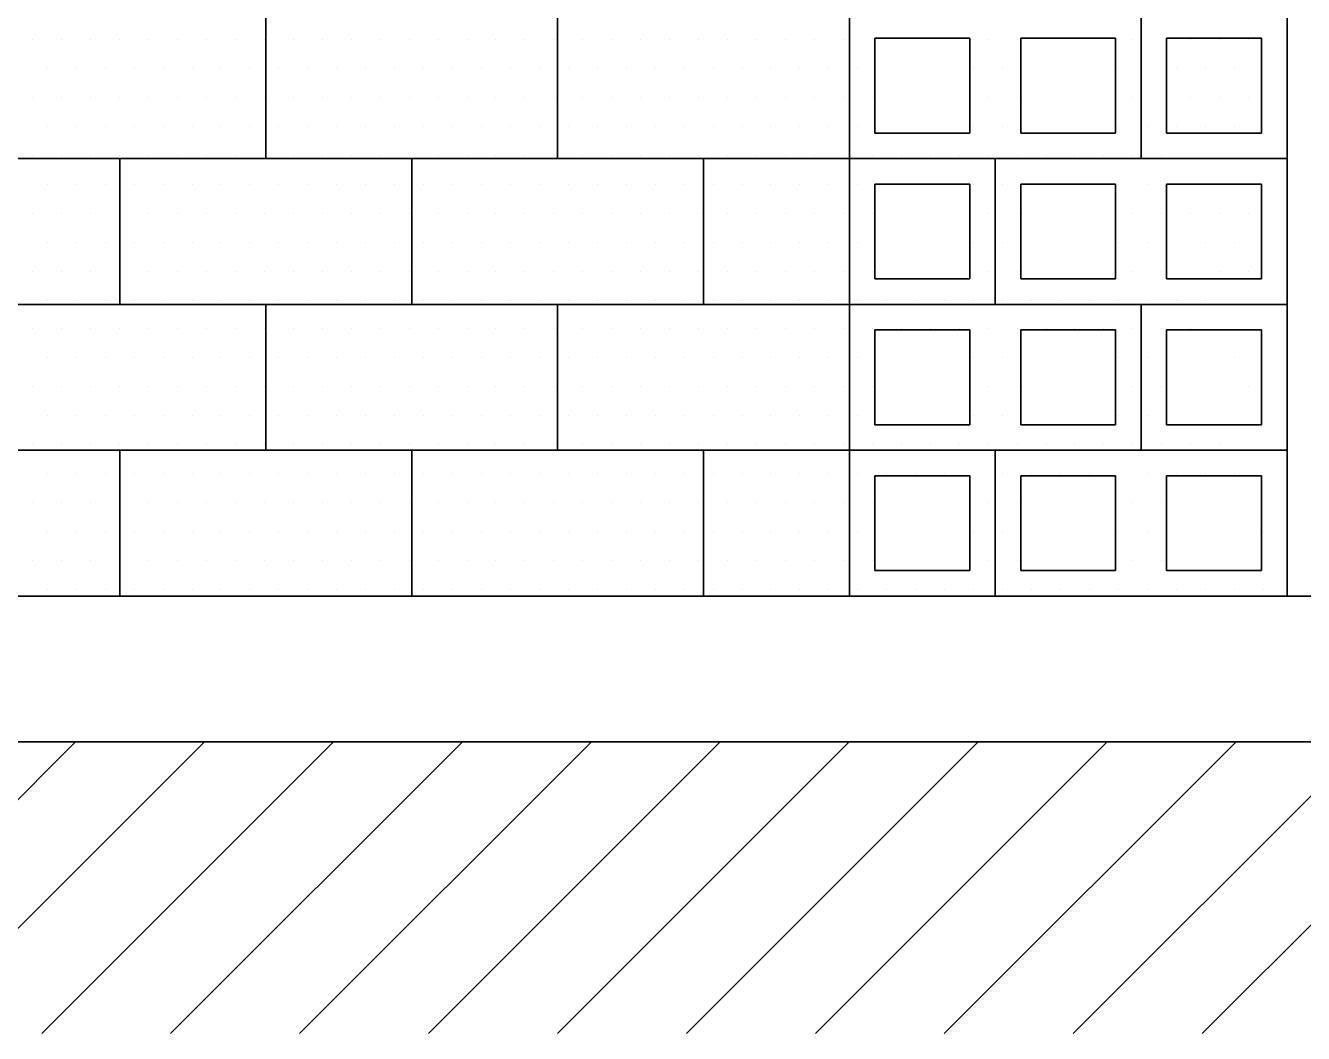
# Model space of a CAD drawing. Header units: metres. Extents: x 60.2 to 105.7, y 8.7 to 63.7.
# Drawn here: x 76.752 to 78.504, y 59.307 to 60.689 of the extents above; entities that cross this region are included whole.
import ezdxf

# ---------------------------------------------------------------- set-up
doc = ezdxf.new("R2010")
doc.units = ezdxf.units.M
doc.header["$LTSCALE"] = 5
doc.header["$MEASUREMENT"] = 0
doc.layers.add('A-ANNO-SCRN', color=30, linetype='Continuous')
for name, color, linetype, lineweight in [('A-ELEV-MBE1', 7, 'Continuous', 35), ('A-ELEV-PATT', 8, 'Continuous', 18), ('A-WALL-FULL-EXTR', 7, 'Continuous', 35)]:
    doc.layers.add(name, color=color, linetype=linetype, lineweight=lineweight)

msp = doc.modelspace()

# ---------------------------------------------------------------- hatches: boundary and pattern name
at = {"layer": 'A-ANNO-SCRN'}
h = msp.add_hatch(dxfattribs=at)
h.set_pattern_fill('ANSI31', color=0)
h.set_pattern_definition([(45, (-23.21072, 10.23377), (-0.08838835, 0.08838835), [])])
h.paths.add_polyline_path([(70.9311, 59.3066), (70.9311, 59.7066), (84.6811, 59.7066), (84.6811, 59.3066)])

# ---------------------------------------------------------------- linework, layer by layer
at = {"layer": 'A-ELEV-MBE1'}
for p, q in [((77.8811, 62.1066), (77.8811, 59.9066)), ((78.4811, 62.1066), (78.4811, 59.9066)), ((77.0811, 60.7066), (77.0811, 60.5066)), ((77.4811, 60.7066), (77.4811, 60.5066)), ((78.2811, 60.7066), (78.2811, 60.5066)), ((77.9161, 60.5416), (77.9161, 60.6716)), ((77.9161, 60.6716), (78.0461, 60.6716)), ((78.0461, 60.6716), (78.0461, 60.5416)), ((78.1161, 60.5416), (78.1161, 60.6716)), ((78.1161, 60.6716), (78.2461, 60.6716)), ((78.2461, 60.6716), (78.2461, 60.5416)), ((78.3161, 60.5416), (78.3161, 60.6716)), ((78.3161, 60.6716), (78.4461, 60.6716)), ((78.4461, 60.6716), (78.4461, 60.5416)), ((78.0461, 60.5416), (77.9161, 60.5416)), ((78.2461, 60.5416), (78.1161, 60.5416)), ((78.4461, 60.5416), (78.3161, 60.5416)), ((77.8811, 60.5066), (75.0141, 60.5066)), ((76.8811, 60.5066), (76.8811, 60.3066)), ((77.2811, 60.5066), (77.2811, 60.3066)), ((77.6811, 60.5066), (77.6811, 60.3066)), ((77.8811, 60.5066), (78.4811, 60.5066)), ((78.0811, 60.5066), (78.0811, 60.3066)), ((77.9161, 60.3416), (77.9161, 60.4716)), ((77.9161, 60.4716), (78.0461, 60.4716)), ((78.0461, 60.4716), (78.0461, 60.3416)), ((78.1161, 60.3416), (78.1161, 60.4716)), ((78.1161, 60.4716), (78.2461, 60.4716)), ((78.2461, 60.4716), (78.2461, 60.3416)), ((78.3161, 60.3416), (78.3161, 60.4716)), ((78.3161, 60.4716), (78.4461, 60.4716)), ((78.4461, 60.4716), (78.4461, 60.3416)), ((78.0461, 60.3416), (77.9161, 60.3416)), ((78.2461, 60.3416), (78.1161, 60.3416)), ((78.4461, 60.3416), (78.3161, 60.3416)), ((77.8811, 60.3066), (75.0141, 60.3066)), ((77.0811, 60.3066), (77.0811, 60.1066)), ((77.4811, 60.3066), (77.4811, 60.1066)), ((77.8811, 60.3066), (78.4811, 60.3066)), ((78.2811, 60.3066), (78.2811, 60.1066)), ((77.9161, 60.1416), (77.9161, 60.2716)), ((77.9161, 60.2716), (78.0461, 60.2716)), ((78.0461, 60.2716), (78.0461, 60.1416)), ((78.1161, 60.1416), (78.1161, 60.2716)), ((78.1161, 60.2716), (78.2461, 60.2716)), ((78.2461, 60.2716), (78.2461, 60.1416)), ((78.3161, 60.1416), (78.3161, 60.2716)), ((78.3161, 60.2716), (78.4461, 60.2716)), ((78.4461, 60.2716), (78.4461, 60.1416)), ((78.0461, 60.1416), (77.9161, 60.1416)), ((78.2461, 60.1416), (78.1161, 60.1416)), ((78.4461, 60.1416), (78.3161, 60.1416)), ((76.8811, 60.1066), (76.8811, 59.9066)), ((77.2811, 60.1066), (77.2811, 59.9066)), ((77.6811, 60.1066), (77.6811, 59.9066)), ((77.8811, 60.1066), (78.4811, 60.1066)), ((78.0811, 60.1066), (78.0811, 59.9066)), ((77.9161, 59.9416), (77.9161, 60.0716)), ((77.9161, 60.0716), (78.0461, 60.0716)), ((78.0461, 60.0716), (78.0461, 59.9416)), ((78.1161, 59.9416), (78.1161, 60.0716)), ((78.1161, 60.0716), (78.2461, 60.0716)), ((78.2461, 60.0716), (78.2461, 59.9416)), ((78.3161, 59.9416), (78.3161, 60.0716)), ((78.3161, 60.0716), (78.4461, 60.0716)), ((78.4461, 60.0716), (78.4461, 59.9416)), ((78.0461, 59.9416), (77.9161, 59.9416)), ((78.2461, 59.9416), (78.1161, 59.9416)), ((78.4461, 59.9416), (78.3161, 59.9416)), ((82.6811, 59.9066), (76.2811, 59.9066)), ((70.9311, 59.7066), (84.6811, 59.7066))]:
    msp.add_line(p, q, dxfattribs=at)
at = {"layer": 'A-ELEV-PATT', "linetype": 'Continuous'}
for p, q in [((76.7616, 60.6697), (76.7616, 60.6697)), ((76.8013, 60.6697), (76.8013, 60.6697)), ((76.841, 60.6697), (76.841, 60.6697)), ((76.8807, 60.6697), (76.8807, 60.6697)), ((76.9203, 60.6697), (76.9203, 60.6697)), ((76.96, 60.6697), (76.96, 60.6697)), ((76.9997, 60.6697), (76.9997, 60.6697)), ((77.0394, 60.6697), (77.0394, 60.6697)), ((77.0791, 60.6697), (77.0791, 60.6697)), ((77.1188, 60.6697), (77.1188, 60.6697)), ((77.1585, 60.6697), (77.1585, 60.6697)), ((77.1982, 60.6697), (77.1982, 60.6697)), ((77.2378, 60.6697), (77.2378, 60.6697)), ((77.2775, 60.6697), (77.2775, 60.6697)), ((77.3172, 60.6697), (77.3172, 60.6697)), ((77.3569, 60.6697), (77.3569, 60.6697)), ((77.3966, 60.6697), (77.3966, 60.6697)), ((77.4363, 60.6697), (77.4363, 60.6697)), ((77.476, 60.6697), (77.476, 60.6697)), ((77.5157, 60.6697), (77.5157, 60.6697)), ((77.5553, 60.6697), (77.5553, 60.6697)), ((77.595, 60.6697), (77.595, 60.6697)), ((77.6347, 60.6697), (77.6347, 60.6697)), ((77.6744, 60.6697), (77.6744, 60.6697)), ((77.7141, 60.6697), (77.7141, 60.6697)), ((77.7538, 60.6697), (77.7538, 60.6697)), ((77.7935, 60.6697), (77.7935, 60.6697)), ((77.8332, 60.6697), (77.8332, 60.6697)), ((77.8728, 60.6697), (77.8728, 60.6697)), ((77.9125, 60.6697), (77.9125, 60.6697)), ((78.0713, 60.6697), (78.0713, 60.6697)), ((78.111, 60.6697), (78.111, 60.6697)), ((78.2697, 60.6697), (78.2697, 60.6697)), ((78.3491, 60.6697), (78.3491, 60.6697)), ((78.3888, 60.6697), (78.3888, 60.6697)), ((78.4285, 60.6697), (78.4285, 60.6697)), ((76.7814, 60.63), (76.7814, 60.63)), ((76.8211, 60.63), (76.8211, 60.63)), ((76.8608, 60.63), (76.8608, 60.63)), ((76.9005, 60.63), (76.9005, 60.63)), ((76.9402, 60.63), (76.9402, 60.63)), ((76.9799, 60.63), (76.9799, 60.63)), ((77.0196, 60.63), (77.0196, 60.63)), ((77.0593, 60.63), (77.0593, 60.63)), ((77.0989, 60.63), (77.0989, 60.63)), ((77.1386, 60.63), (77.1386, 60.63)), ((77.1783, 60.63), (77.1783, 60.63)), ((77.218, 60.63), (77.218, 60.63)), ((77.2577, 60.63), (77.2577, 60.63)), ((77.2974, 60.63), (77.2974, 60.63)), ((77.3371, 60.63), (77.3371, 60.63)), ((77.3768, 60.63), (77.3768, 60.63)), ((77.4164, 60.63), (77.4164, 60.63)), ((77.4561, 60.63), (77.4561, 60.63)), ((77.4958, 60.63), (77.4958, 60.63)), ((77.5355, 60.63), (77.5355, 60.63)), ((77.5752, 60.63), (77.5752, 60.63)), ((77.6149, 60.63), (77.6149, 60.63)), ((77.6546, 60.63), (77.6546, 60.63)), ((77.6943, 60.63), (77.6943, 60.63)), ((77.7339, 60.63), (77.7339, 60.63)), ((77.7736, 60.63), (77.7736, 60.63)), ((77.8133, 60.63), (77.8133, 60.63)), ((77.853, 60.63), (77.853, 60.63)), ((77.8927, 60.63), (77.8927, 60.63)), ((78.0514, 60.63), (78.0514, 60.63)), ((78.0911, 60.63), (78.0911, 60.63)), ((78.2499, 60.63), (78.2499, 60.63)), ((78.3293, 60.63), (78.3293, 60.63)), ((78.3689, 60.63), (78.3689, 60.63)), ((78.4086, 60.63), (78.4086, 60.63)), ((76.7616, 60.5904), (76.7616, 60.5904)), ((76.8013, 60.5904), (76.8013, 60.5904)), ((76.841, 60.5904), (76.841, 60.5904)), ((76.8807, 60.5904), (76.8807, 60.5904)), ((76.9203, 60.5904), (76.9203, 60.5904)), ((76.96, 60.5904), (76.96, 60.5904)), ((76.9997, 60.5904), (76.9997, 60.5904)), ((77.0394, 60.5904), (77.0394, 60.5904)), ((77.0791, 60.5904), (77.0791, 60.5904)), ((77.1188, 60.5904), (77.1188, 60.5904)), ((77.1585, 60.5904), (77.1585, 60.5904)), ((77.1982, 60.5904), (77.1982, 60.5904)), ((77.2378, 60.5904), (77.2378, 60.5904)), ((77.2775, 60.5904), (77.2775, 60.5904)), ((77.3172, 60.5904), (77.3172, 60.5904)), ((77.3569, 60.5904), (77.3569, 60.5904)), ((77.3966, 60.5904), (77.3966, 60.5904)), ((77.4363, 60.5904), (77.4363, 60.5904)), ((77.476, 60.5904), (77.476, 60.5904)), ((77.5157, 60.5904), (77.5157, 60.5904)), ((77.5553, 60.5904), (77.5553, 60.5904)), ((77.595, 60.5904), (77.595, 60.5904)), ((77.6347, 60.5904), (77.6347, 60.5904)), ((77.6744, 60.5904), (77.6744, 60.5904)), ((77.7141, 60.5904), (77.7141, 60.5904)), ((77.7538, 60.5904), (77.7538, 60.5904)), ((77.7935, 60.5904), (77.7935, 60.5904)), ((77.8332, 60.5904), (77.8332, 60.5904)), ((77.8728, 60.5904), (77.8728, 60.5904)), ((77.9125, 60.5904), (77.9125, 60.5904)), ((78.0713, 60.5904), (78.0713, 60.5904)), ((78.111, 60.5904), (78.111, 60.5904)), ((78.2697, 60.5904), (78.2697, 60.5904)), ((78.3491, 60.5904), (78.3491, 60.5904)), ((78.3888, 60.5904), (78.3888, 60.5904)), ((78.4285, 60.5904), (78.4285, 60.5904)), ((76.7814, 60.5507), (76.7814, 60.5507)), ((76.8211, 60.5507), (76.8211, 60.5507)), ((76.8608, 60.5507), (76.8608, 60.5507)), ((76.9005, 60.5507), (76.9005, 60.5507)), ((76.9402, 60.5507), (76.9402, 60.5507)), ((76.9799, 60.5507), (76.9799, 60.5507)), ((77.0196, 60.5507), (77.0196, 60.5507)), ((77.0593, 60.5507), (77.0593, 60.5507)), ((77.0989, 60.5507), (77.0989, 60.5507)), ((77.1386, 60.5507), (77.1386, 60.5507)), ((77.1783, 60.5507), (77.1783, 60.5507)), ((77.218, 60.5507), (77.218, 60.5507)), ((77.2577, 60.5507), (77.2577, 60.5507)), ((77.2974, 60.5507), (77.2974, 60.5507)), ((77.3371, 60.5507), (77.3371, 60.5507)), ((77.3768, 60.5507), (77.3768, 60.5507)), ((77.4164, 60.5507), (77.4164, 60.5507)), ((77.4561, 60.5507), (77.4561, 60.5507)), ((77.4958, 60.5507), (77.4958, 60.5507)), ((77.5355, 60.5507), (77.5355, 60.5507)), ((77.5752, 60.5507), (77.5752, 60.5507)), ((77.6149, 60.5507), (77.6149, 60.5507)), ((77.6546, 60.5507), (77.6546, 60.5507)), ((77.6943, 60.5507), (77.6943, 60.5507)), ((77.7339, 60.5507), (77.7339, 60.5507)), ((77.7736, 60.5507), (77.7736, 60.5507)), ((77.8133, 60.5507), (77.8133, 60.5507)), ((77.853, 60.5507), (77.853, 60.5507)), ((77.8927, 60.5507), (77.8927, 60.5507)), ((78.0514, 60.5507), (78.0514, 60.5507)), ((78.0911, 60.5507), (78.0911, 60.5507)), ((78.2499, 60.5507), (78.2499, 60.5507)), ((78.2896, 60.5507), (78.2896, 60.5507)), ((78.3293, 60.5507), (78.3293, 60.5507)), ((78.3689, 60.5507), (78.3689, 60.5507)), ((78.4086, 60.5507), (78.4086, 60.5507)), ((76.7616, 60.511), (76.7616, 60.511)), ((76.8013, 60.511), (76.8013, 60.511)), ((76.841, 60.511), (76.841, 60.511)), ((76.8807, 60.511), (76.8807, 60.511)), ((76.9203, 60.511), (76.9203, 60.511)), ((76.96, 60.511), (76.96, 60.511)), ((76.9997, 60.511), (76.9997, 60.511)), ((77.0394, 60.511), (77.0394, 60.511)), ((77.0791, 60.511), (77.0791, 60.511)), ((77.1188, 60.511), (77.1188, 60.511)), ((77.1585, 60.511), (77.1585, 60.511)), ((77.1982, 60.511), (77.1982, 60.511)), ((77.2378, 60.511), (77.2378, 60.511)), ((77.2775, 60.511), (77.2775, 60.511)), ((77.3172, 60.511), (77.3172, 60.511)), ((77.3569, 60.511), (77.3569, 60.511)), ((77.3966, 60.511), (77.3966, 60.511)), ((77.4363, 60.511), (77.4363, 60.511)), ((77.476, 60.511), (77.476, 60.511)), ((77.5157, 60.511), (77.5157, 60.511)), ((77.5553, 60.511), (77.5553, 60.511)), ((77.595, 60.511), (77.595, 60.511)), ((77.6347, 60.511), (77.6347, 60.511)), ((77.6744, 60.511), (77.6744, 60.511)), ((77.7141, 60.511), (77.7141, 60.511)), ((77.7538, 60.511), (77.7538, 60.511)), ((77.7935, 60.511), (77.7935, 60.511)), ((77.8332, 60.511), (77.8332, 60.511)), ((77.8728, 60.511), (77.8728, 60.511)), ((77.9125, 60.511), (77.9125, 60.511)), ((77.9522, 60.511), (77.9522, 60.511)), ((77.9919, 60.511), (77.9919, 60.511)), ((78.0316, 60.511), (78.0316, 60.511)), ((78.0713, 60.511), (78.0713, 60.511)), ((78.111, 60.511), (78.111, 60.511)), ((78.1507, 60.511), (78.1507, 60.511)), ((78.1903, 60.511), (78.1903, 60.511)), ((78.23, 60.511), (78.23, 60.511)), ((78.2697, 60.511), (78.2697, 60.511)), ((78.3094, 60.511), (78.3094, 60.511)), ((76.7814, 60.4713), (76.7814, 60.4713)), ((76.8211, 60.4713), (76.8211, 60.4713)), ((76.8608, 60.4713), (76.8608, 60.4713)), ((76.9005, 60.4713), (76.9005, 60.4713)), ((76.9402, 60.4713), (76.9402, 60.4713)), ((76.9799, 60.4713), (76.9799, 60.4713)), ((77.0196, 60.4713), (77.0196, 60.4713)), ((77.0593, 60.4713), (77.0593, 60.4713)), ((77.0989, 60.4713), (77.0989, 60.4713)), ((77.1386, 60.4713), (77.1386, 60.4713)), ((77.1783, 60.4713), (77.1783, 60.4713)), ((77.218, 60.4713), (77.218, 60.4713)), ((77.2577, 60.4713), (77.2577, 60.4713)), ((77.2974, 60.4713), (77.2974, 60.4713)), ((77.3371, 60.4713), (77.3371, 60.4713)), ((77.3768, 60.4713), (77.3768, 60.4713)), ((77.4164, 60.4713), (77.4164, 60.4713)), ((77.4561, 60.4713), (77.4561, 60.4713)), ((77.4958, 60.4713), (77.4958, 60.4713)), ((77.5355, 60.4713), (77.5355, 60.4713)), ((77.5752, 60.4713), (77.5752, 60.4713)), ((77.6149, 60.4713), (77.6149, 60.4713)), ((77.6546, 60.4713), (77.6546, 60.4713)), ((77.6943, 60.4713), (77.6943, 60.4713)), ((77.7339, 60.4713), (77.7339, 60.4713)), ((77.7736, 60.4713), (77.7736, 60.4713)), ((77.8133, 60.4713), (77.8133, 60.4713)), ((77.853, 60.4713), (77.853, 60.4713)), ((77.8927, 60.4713), (77.8927, 60.4713)), ((78.0514, 60.4713), (78.0514, 60.4713)), ((78.0911, 60.4713), (78.0911, 60.4713)), ((78.2499, 60.4713), (78.2499, 60.4713)), ((78.2896, 60.4713), (78.2896, 60.4713)), ((78.3293, 60.4713), (78.3293, 60.4713)), ((78.3689, 60.4713), (78.3689, 60.4713)), ((78.4086, 60.4713), (78.4086, 60.4713)), ((76.7616, 60.4316), (76.7616, 60.4316)), ((76.8013, 60.4316), (76.8013, 60.4316)), ((76.841, 60.4316), (76.841, 60.4316)), ((76.8807, 60.4316), (76.8807, 60.4316)), ((76.9203, 60.4316), (76.9203, 60.4316)), ((76.96, 60.4316), (76.96, 60.4316)), ((76.9997, 60.4316), (76.9997, 60.4316)), ((77.0394, 60.4316), (77.0394, 60.4316)), ((77.0791, 60.4316), (77.0791, 60.4316)), ((77.1188, 60.4316), (77.1188, 60.4316)), ((77.1585, 60.4316), (77.1585, 60.4316)), ((77.1982, 60.4316), (77.1982, 60.4316)), ((77.2378, 60.4316), (77.2378, 60.4316)), ((77.2775, 60.4316), (77.2775, 60.4316)), ((77.3172, 60.4316), (77.3172, 60.4316)), ((77.3569, 60.4316), (77.3569, 60.4316)), ((77.3966, 60.4316), (77.3966, 60.4316)), ((77.4363, 60.4316), (77.4363, 60.4316)), ((77.476, 60.4316), (77.476, 60.4316)), ((77.5157, 60.4316), (77.5157, 60.4316)), ((77.5553, 60.4316), (77.5553, 60.4316)), ((77.595, 60.4316), (77.595, 60.4316)), ((77.6347, 60.4316), (77.6347, 60.4316)), ((77.6744, 60.4316), (77.6744, 60.4316)), ((77.7141, 60.4316), (77.7141, 60.4316)), ((77.7538, 60.4316), (77.7538, 60.4316)), ((77.7935, 60.4316), (77.7935, 60.4316)), ((77.8332, 60.4316), (77.8332, 60.4316)), ((77.8728, 60.4316), (77.8728, 60.4316)), ((77.9125, 60.4316), (77.9125, 60.4316)), ((78.0713, 60.4316), (78.0713, 60.4316)), ((78.111, 60.4316), (78.111, 60.4316)), ((78.2697, 60.4316), (78.2697, 60.4316)), ((78.3094, 60.4316), (78.3094, 60.4316)), ((78.3491, 60.4316), (78.3491, 60.4316)), ((78.3888, 60.4316), (78.3888, 60.4316)), ((78.4285, 60.4316), (78.4285, 60.4316)), ((76.7814, 60.3919), (76.7814, 60.3919)), ((76.8211, 60.3919), (76.8211, 60.3919)), ((76.8608, 60.3919), (76.8608, 60.3919)), ((76.9005, 60.3919), (76.9005, 60.3919)), ((76.9402, 60.3919), (76.9402, 60.3919)), ((76.9799, 60.3919), (76.9799, 60.3919)), ((77.0196, 60.3919), (77.0196, 60.3919)), ((77.0593, 60.3919), (77.0593, 60.3919)), ((77.0989, 60.3919), (77.0989, 60.3919)), ((77.1386, 60.3919), (77.1386, 60.3919)), ((77.1783, 60.3919), (77.1783, 60.3919)), ((77.218, 60.3919), (77.218, 60.3919)), ((77.2577, 60.3919), (77.2577, 60.3919)), ((77.2974, 60.3919), (77.2974, 60.3919)), ((77.3371, 60.3919), (77.3371, 60.3919)), ((77.3768, 60.3919), (77.3768, 60.3919)), ((77.4164, 60.3919), (77.4164, 60.3919)), ((77.4561, 60.3919), (77.4561, 60.3919)), ((77.4958, 60.3919), (77.4958, 60.3919)), ((77.5355, 60.3919), (77.5355, 60.3919)), ((77.5752, 60.3919), (77.5752, 60.3919)), ((77.6149, 60.3919), (77.6149, 60.3919)), ((77.6546, 60.3919), (77.6546, 60.3919)), ((77.6943, 60.3919), (77.6943, 60.3919)), ((77.7339, 60.3919), (77.7339, 60.3919)), ((77.7736, 60.3919), (77.7736, 60.3919)), ((77.8133, 60.3919), (77.8133, 60.3919)), ((77.853, 60.3919), (77.853, 60.3919)), ((77.8927, 60.3919), (77.8927, 60.3919)), ((78.0514, 60.3919), (78.0514, 60.3919)), ((78.0911, 60.3919), (78.0911, 60.3919)), ((78.2499, 60.3919), (78.2499, 60.3919)), ((78.2896, 60.3919), (78.2896, 60.3919)), ((78.3689, 60.3919), (78.3689, 60.3919)), ((78.4086, 60.3919), (78.4086, 60.3919)), ((76.7616, 60.3522), (76.7616, 60.3522)), ((76.8013, 60.3522), (76.8013, 60.3522)), ((76.841, 60.3522), (76.841, 60.3522)), ((76.8807, 60.3522), (76.8807, 60.3522)), ((76.9203, 60.3522), (76.9203, 60.3522)), ((76.96, 60.3522), (76.96, 60.3522)), ((76.9997, 60.3522), (76.9997, 60.3522)), ((77.0394, 60.3522), (77.0394, 60.3522)), ((77.0791, 60.3522), (77.0791, 60.3522)), ((77.1188, 60.3522), (77.1188, 60.3522)), ((77.1585, 60.3522), (77.1585, 60.3522)), ((77.1982, 60.3522), (77.1982, 60.3522)), ((77.2378, 60.3522), (77.2378, 60.3522)), ((77.2775, 60.3522), (77.2775, 60.3522)), ((77.3172, 60.3522), (77.3172, 60.3522)), ((77.3569, 60.3522), (77.3569, 60.3522)), ((77.3966, 60.3522), (77.3966, 60.3522)), ((77.4363, 60.3522), (77.4363, 60.3522)), ((77.476, 60.3522), (77.476, 60.3522)), ((77.5157, 60.3522), (77.5157, 60.3522)), ((77.5553, 60.3522), (77.5553, 60.3522)), ((77.595, 60.3522), (77.595, 60.3522)), ((77.6347, 60.3522), (77.6347, 60.3522)), ((77.6744, 60.3522), (77.6744, 60.3522)), ((77.7141, 60.3522), (77.7141, 60.3522)), ((77.7538, 60.3522), (77.7538, 60.3522)), ((77.7935, 60.3522), (77.7935, 60.3522)), ((77.8332, 60.3522), (77.8332, 60.3522)), ((77.8728, 60.3522), (77.8728, 60.3522)), ((77.9125, 60.3522), (77.9125, 60.3522)), ((78.0713, 60.3522), (78.0713, 60.3522)), ((78.111, 60.3522), (78.111, 60.3522)), ((78.2697, 60.3522), (78.2697, 60.3522)), ((78.3094, 60.3522), (78.3094, 60.3522)), ((78.3888, 60.3522), (78.3888, 60.3522)), ((78.4285, 60.3522), (78.4285, 60.3522)), ((76.7814, 60.3125), (76.7814, 60.3125)), ((76.8211, 60.3125), (76.8211, 60.3125)), ((76.8608, 60.3125), (76.8608, 60.3125)), ((76.9005, 60.3125), (76.9005, 60.3125)), ((76.9402, 60.3125), (76.9402, 60.3125)), ((76.9799, 60.3125), (76.9799, 60.3125)), ((77.0196, 60.3125), (77.0196, 60.3125)), ((77.0593, 60.3125), (77.0593, 60.3125)), ((77.0989, 60.3125), (77.0989, 60.3125)), ((77.1386, 60.3125), (77.1386, 60.3125)), ((77.1783, 60.3125), (77.1783, 60.3125)), ((77.218, 60.3125), (77.218, 60.3125)), ((77.2577, 60.3125), (77.2577, 60.3125)), ((77.2974, 60.3125), (77.2974, 60.3125)), ((77.3371, 60.3125), (77.3371, 60.3125)), ((77.3768, 60.3125), (77.3768, 60.3125)), ((77.4164, 60.3125), (77.4164, 60.3125)), ((77.4561, 60.3125), (77.4561, 60.3125)), ((77.4958, 60.3125), (77.4958, 60.3125)), ((77.5355, 60.3125), (77.5355, 60.3125)), ((77.5752, 60.3125), (77.5752, 60.3125)), ((77.6149, 60.3125), (77.6149, 60.3125)), ((77.6546, 60.3125), (77.6546, 60.3125)), ((77.6943, 60.3125), (77.6943, 60.3125)), ((77.7339, 60.3125), (77.7339, 60.3125)), ((77.7736, 60.3125), (77.7736, 60.3125)), ((77.8133, 60.3125), (77.8133, 60.3125)), ((77.853, 60.3125), (77.853, 60.3125)), ((77.8927, 60.3125), (77.8927, 60.3125)), ((77.9324, 60.3125), (77.9324, 60.3125)), ((77.9721, 60.3125), (77.9721, 60.3125)), ((78.0118, 60.3125), (78.0118, 60.3125)), ((78.0514, 60.3125), (78.0514, 60.3125)), ((78.0911, 60.3125), (78.0911, 60.3125)), ((78.1308, 60.3125), (78.1308, 60.3125)), ((78.1705, 60.3125), (78.1705, 60.3125)), ((78.2102, 60.3125), (78.2102, 60.3125)), ((78.2499, 60.3125), (78.2499, 60.3125)), ((78.2896, 60.3125), (78.2896, 60.3125)), ((78.3293, 60.3125), (78.3293, 60.3125)), ((78.3689, 60.3125), (78.3689, 60.3125)), ((76.7616, 60.2729), (76.7616, 60.2729)), ((76.8013, 60.2729), (76.8013, 60.2729)), ((76.841, 60.2729), (76.841, 60.2729)), ((76.8807, 60.2729), (76.8807, 60.2729)), ((76.9203, 60.2729), (76.9203, 60.2729)), ((76.96, 60.2729), (76.96, 60.2729)), ((76.9997, 60.2729), (76.9997, 60.2729)), ((77.0394, 60.2729), (77.0394, 60.2729)), ((77.0791, 60.2729), (77.0791, 60.2729)), ((77.1188, 60.2729), (77.1188, 60.2729)), ((77.1585, 60.2729), (77.1585, 60.2729)), ((77.1982, 60.2729), (77.1982, 60.2729)), ((77.2378, 60.2729), (77.2378, 60.2729)), ((77.2775, 60.2729), (77.2775, 60.2729)), ((77.3172, 60.2729), (77.3172, 60.2729)), ((77.3569, 60.2729), (77.3569, 60.2729)), ((77.3966, 60.2729), (77.3966, 60.2729)), ((77.4363, 60.2729), (77.4363, 60.2729)), ((77.476, 60.2729), (77.476, 60.2729)), ((77.5157, 60.2729), (77.5157, 60.2729)), ((77.5553, 60.2729), (77.5553, 60.2729)), ((77.595, 60.2729), (77.595, 60.2729)), ((77.6347, 60.2729), (77.6347, 60.2729)), ((77.6744, 60.2729), (77.6744, 60.2729)), ((77.7141, 60.2729), (77.7141, 60.2729)), ((77.7538, 60.2729), (77.7538, 60.2729)), ((77.7935, 60.2729), (77.7935, 60.2729)), ((77.8332, 60.2729), (77.8332, 60.2729)), ((77.8728, 60.2729), (77.8728, 60.2729)), ((77.9125, 60.2729), (77.9125, 60.2729)), ((77.9522, 60.2729), (77.9522, 60.2729)), ((77.9919, 60.2729), (77.9919, 60.2729)), ((78.0316, 60.2729), (78.0316, 60.2729)), ((78.0713, 60.2729), (78.0713, 60.2729)), ((78.111, 60.2729), (78.111, 60.2729)), ((78.1507, 60.2729), (78.1507, 60.2729)), ((78.1903, 60.2729), (78.1903, 60.2729)), ((78.23, 60.2729), (78.23, 60.2729)), ((78.2697, 60.2729), (78.2697, 60.2729)), ((78.3094, 60.2729), (78.3094, 60.2729)), ((78.3491, 60.2729), (78.3491, 60.2729)), ((76.7814, 60.2332), (76.7814, 60.2332)), ((76.8211, 60.2332), (76.8211, 60.2332)), ((76.8608, 60.2332), (76.8608, 60.2332)), ((76.9005, 60.2332), (76.9005, 60.2332)), ((76.9402, 60.2332), (76.9402, 60.2332)), ((76.9799, 60.2332), (76.9799, 60.2332)), ((77.0196, 60.2332), (77.0196, 60.2332)), ((77.0593, 60.2332), (77.0593, 60.2332)), ((77.0989, 60.2332), (77.0989, 60.2332)), ((77.1386, 60.2332), (77.1386, 60.2332)), ((77.1783, 60.2332), (77.1783, 60.2332)), ((77.218, 60.2332), (77.218, 60.2332)), ((77.2577, 60.2332), (77.2577, 60.2332)), ((77.2974, 60.2332), (77.2974, 60.2332)), ((77.3371, 60.2332), (77.3371, 60.2332)), ((77.3768, 60.2332), (77.3768, 60.2332)), ((77.4164, 60.2332), (77.4164, 60.2332)), ((77.4561, 60.2332), (77.4561, 60.2332)), ((77.4958, 60.2332), (77.4958, 60.2332)), ((77.5355, 60.2332), (77.5355, 60.2332)), ((77.5752, 60.2332), (77.5752, 60.2332)), ((77.6149, 60.2332), (77.6149, 60.2332)), ((77.6546, 60.2332), (77.6546, 60.2332)), ((77.6943, 60.2332), (77.6943, 60.2332)), ((77.7339, 60.2332), (77.7339, 60.2332)), ((77.7736, 60.2332), (77.7736, 60.2332)), ((77.8133, 60.2332), (77.8133, 60.2332)), ((77.853, 60.2332), (77.853, 60.2332)), ((77.8927, 60.2332), (77.8927, 60.2332)), ((78.0514, 60.2332), (78.0514, 60.2332)), ((78.0911, 60.2332), (78.0911, 60.2332)), ((78.2499, 60.2332), (78.2499, 60.2332)), ((78.2896, 60.2332), (78.2896, 60.2332)), ((78.4086, 60.2332), (78.4086, 60.2332)), ((76.7616, 60.1935), (76.7616, 60.1935)), ((76.8013, 60.1935), (76.8013, 60.1935)), ((76.841, 60.1935), (76.841, 60.1935)), ((76.8807, 60.1935), (76.8807, 60.1935)), ((76.9203, 60.1935), (76.9203, 60.1935)), ((76.96, 60.1935), (76.96, 60.1935)), ((76.9997, 60.1935), (76.9997, 60.1935)), ((77.0394, 60.1935), (77.0394, 60.1935)), ((77.0791, 60.1935), (77.0791, 60.1935)), ((77.1188, 60.1935), (77.1188, 60.1935)), ((77.1585, 60.1935), (77.1585, 60.1935)), ((77.1982, 60.1935), (77.1982, 60.1935)), ((77.2378, 60.1935), (77.2378, 60.1935)), ((77.2775, 60.1935), (77.2775, 60.1935)), ((77.3172, 60.1935), (77.3172, 60.1935)), ((77.3569, 60.1935), (77.3569, 60.1935)), ((77.3966, 60.1935), (77.3966, 60.1935)), ((77.4363, 60.1935), (77.4363, 60.1935)), ((77.476, 60.1935), (77.476, 60.1935)), ((77.5157, 60.1935), (77.5157, 60.1935)), ((77.5553, 60.1935), (77.5553, 60.1935)), ((77.595, 60.1935), (77.595, 60.1935)), ((77.6347, 60.1935), (77.6347, 60.1935)), ((77.6744, 60.1935), (77.6744, 60.1935)), ((77.7141, 60.1935), (77.7141, 60.1935)), ((77.7538, 60.1935), (77.7538, 60.1935)), ((77.7935, 60.1935), (77.7935, 60.1935)), ((77.8332, 60.1935), (77.8332, 60.1935)), ((77.8728, 60.1935), (77.8728, 60.1935)), ((77.9125, 60.1935), (77.9125, 60.1935)), ((78.0713, 60.1935), (78.0713, 60.1935)), ((78.111, 60.1935), (78.111, 60.1935)), ((78.2697, 60.1935), (78.2697, 60.1935)), ((78.3094, 60.1935), (78.3094, 60.1935)), ((78.4285, 60.1935), (78.4285, 60.1935)), ((76.7814, 60.1538), (76.7814, 60.1538)), ((76.8211, 60.1538), (76.8211, 60.1538)), ((76.8608, 60.1538), (76.8608, 60.1538)), ((76.9005, 60.1538), (76.9005, 60.1538)), ((76.9402, 60.1538), (76.9402, 60.1538)), ((76.9799, 60.1538), (76.9799, 60.1538)), ((77.0196, 60.1538), (77.0196, 60.1538)), ((77.0593, 60.1538), (77.0593, 60.1538)), ((77.0989, 60.1538), (77.0989, 60.1538)), ((77.1386, 60.1538), (77.1386, 60.1538)), ((77.1783, 60.1538), (77.1783, 60.1538)), ((77.218, 60.1538), (77.218, 60.1538)), ((77.2577, 60.1538), (77.2577, 60.1538)), ((77.2974, 60.1538), (77.2974, 60.1538)), ((77.3371, 60.1538), (77.3371, 60.1538)), ((77.3768, 60.1538), (77.3768, 60.1538)), ((77.4164, 60.1538), (77.4164, 60.1538)), ((77.4561, 60.1538), (77.4561, 60.1538)), ((77.4958, 60.1538), (77.4958, 60.1538)), ((77.5355, 60.1538), (77.5355, 60.1538)), ((77.5752, 60.1538), (77.5752, 60.1538)), ((77.6149, 60.1538), (77.6149, 60.1538)), ((77.6546, 60.1538), (77.6546, 60.1538)), ((77.6943, 60.1538), (77.6943, 60.1538)), ((77.7339, 60.1538), (77.7339, 60.1538)), ((77.7736, 60.1538), (77.7736, 60.1538)), ((77.8133, 60.1538), (77.8133, 60.1538)), ((77.853, 60.1538), (77.853, 60.1538)), ((77.8927, 60.1538), (77.8927, 60.1538)), ((78.0514, 60.1538), (78.0514, 60.1538)), ((78.0911, 60.1538), (78.0911, 60.1538)), ((78.2499, 60.1538), (78.2499, 60.1538)), ((78.2896, 60.1538), (78.2896, 60.1538)), ((76.7616, 60.1141), (76.7616, 60.1141)), ((76.8013, 60.1141), (76.8013, 60.1141)), ((76.841, 60.1141), (76.841, 60.1141)), ((76.8807, 60.1141), (76.8807, 60.1141)), ((76.9203, 60.1141), (76.9203, 60.1141)), ((76.96, 60.1141), (76.96, 60.1141)), ((76.9997, 60.1141), (76.9997, 60.1141)), ((77.0394, 60.1141), (77.0394, 60.1141)), ((77.0791, 60.1141), (77.0791, 60.1141)), ((77.1188, 60.1141), (77.1188, 60.1141)), ((77.1585, 60.1141), (77.1585, 60.1141)), ((77.1982, 60.1141), (77.1982, 60.1141)), ((77.2378, 60.1141), (77.2378, 60.1141)), ((77.2775, 60.1141), (77.2775, 60.1141)), ((77.3172, 60.1141), (77.3172, 60.1141)), ((77.3569, 60.1141), (77.3569, 60.1141)), ((77.3966, 60.1141), (77.3966, 60.1141)), ((77.4363, 60.1141), (77.4363, 60.1141)), ((77.476, 60.1141), (77.476, 60.1141)), ((77.5157, 60.1141), (77.5157, 60.1141)), ((77.5553, 60.1141), (77.5553, 60.1141)), ((77.595, 60.1141), (77.595, 60.1141)), ((77.6347, 60.1141), (77.6347, 60.1141)), ((77.6744, 60.1141), (77.6744, 60.1141)), ((77.7141, 60.1141), (77.7141, 60.1141)), ((77.7538, 60.1141), (77.7538, 60.1141)), ((77.7935, 60.1141), (77.7935, 60.1141)), ((77.8332, 60.1141), (77.8332, 60.1141)), ((77.8728, 60.1141), (77.8728, 60.1141)), ((77.9125, 60.1141), (77.9125, 60.1141)), ((77.9522, 60.1141), (77.9522, 60.1141)), ((77.9919, 60.1141), (77.9919, 60.1141)), ((78.0316, 60.1141), (78.0316, 60.1141)), ((78.0713, 60.1141), (78.0713, 60.1141)), ((78.111, 60.1141), (78.111, 60.1141)), ((78.1507, 60.1141), (78.1507, 60.1141)), ((78.1903, 60.1141), (78.1903, 60.1141)), ((78.23, 60.1141), (78.23, 60.1141)), ((78.2697, 60.1141), (78.2697, 60.1141)), ((78.3094, 60.1141), (78.3094, 60.1141)), ((78.3491, 60.1141), (78.3491, 60.1141)), ((78.3888, 60.1141), (78.3888, 60.1141)), ((76.7814, 60.0744), (76.7814, 60.0744)), ((76.8211, 60.0744), (76.8211, 60.0744)), ((76.8608, 60.0744), (76.8608, 60.0744)), ((76.9005, 60.0744), (76.9005, 60.0744)), ((76.9402, 60.0744), (76.9402, 60.0744)), ((76.9799, 60.0744), (76.9799, 60.0744)), ((77.0196, 60.0744), (77.0196, 60.0744)), ((77.0593, 60.0744), (77.0593, 60.0744)), ((77.0989, 60.0744), (77.0989, 60.0744)), ((77.1386, 60.0744), (77.1386, 60.0744)), ((77.1783, 60.0744), (77.1783, 60.0744)), ((77.218, 60.0744), (77.218, 60.0744)), ((77.2577, 60.0744), (77.2577, 60.0744)), ((77.2974, 60.0744), (77.2974, 60.0744)), ((77.3371, 60.0744), (77.3371, 60.0744)), ((77.3768, 60.0744), (77.3768, 60.0744)), ((77.4164, 60.0744), (77.4164, 60.0744)), ((77.4561, 60.0744), (77.4561, 60.0744)), ((77.4958, 60.0744), (77.4958, 60.0744)), ((77.5355, 60.0744), (77.5355, 60.0744)), ((77.5752, 60.0744), (77.5752, 60.0744)), ((77.6149, 60.0744), (77.6149, 60.0744)), ((77.6546, 60.0744), (77.6546, 60.0744)), ((77.6943, 60.0744), (77.6943, 60.0744)), ((77.7339, 60.0744), (77.7339, 60.0744)), ((77.7736, 60.0744), (77.7736, 60.0744)), ((77.8133, 60.0744), (77.8133, 60.0744)), ((77.853, 60.0744), (77.853, 60.0744)), ((77.8927, 60.0744), (77.8927, 60.0744)), ((77.9324, 60.0744), (77.9324, 60.0744)), ((77.9721, 60.0744), (77.9721, 60.0744)), ((78.0118, 60.0744), (78.0118, 60.0744)), ((78.0514, 60.0744), (78.0514, 60.0744)), ((78.0911, 60.0744), (78.0911, 60.0744)), ((78.1308, 60.0744), (78.1308, 60.0744)), ((78.1705, 60.0744), (78.1705, 60.0744)), ((78.2102, 60.0744), (78.2102, 60.0744)), ((78.2499, 60.0744), (78.2499, 60.0744)), ((78.2896, 60.0744), (78.2896, 60.0744)), ((78.3293, 60.0744), (78.3293, 60.0744)), ((78.3689, 60.0744), (78.3689, 60.0744)), ((78.4086, 60.0744), (78.4086, 60.0744)), ((76.7616, 60.0347), (76.7616, 60.0347)), ((76.8013, 60.0347), (76.8013, 60.0347)), ((76.841, 60.0347), (76.841, 60.0347)), ((76.8807, 60.0347), (76.8807, 60.0347)), ((76.9203, 60.0347), (76.9203, 60.0347)), ((76.96, 60.0347), (76.96, 60.0347)), ((76.9997, 60.0347), (76.9997, 60.0347)), ((77.0394, 60.0347), (77.0394, 60.0347)), ((77.0791, 60.0347), (77.0791, 60.0347)), ((77.1188, 60.0347), (77.1188, 60.0347)), ((77.1585, 60.0347), (77.1585, 60.0347)), ((77.1982, 60.0347), (77.1982, 60.0347)), ((77.2378, 60.0347), (77.2378, 60.0347)), ((77.2775, 60.0347), (77.2775, 60.0347)), ((77.3172, 60.0347), (77.3172, 60.0347)), ((77.3569, 60.0347), (77.3569, 60.0347)), ((77.3966, 60.0347), (77.3966, 60.0347)), ((77.4363, 60.0347), (77.4363, 60.0347)), ((77.476, 60.0347), (77.476, 60.0347)), ((77.5157, 60.0347), (77.5157, 60.0347)), ((77.5553, 60.0347), (77.5553, 60.0347)), ((77.595, 60.0347), (77.595, 60.0347)), ((77.6347, 60.0347), (77.6347, 60.0347)), ((77.6744, 60.0347), (77.6744, 60.0347)), ((77.7141, 60.0347), (77.7141, 60.0347)), ((77.7538, 60.0347), (77.7538, 60.0347)), ((77.7935, 60.0347), (77.7935, 60.0347)), ((77.8332, 60.0347), (77.8332, 60.0347)), ((77.8728, 60.0347), (77.8728, 60.0347)), ((77.9125, 60.0347), (77.9125, 60.0347)), ((78.0713, 60.0347), (78.0713, 60.0347)), ((78.111, 60.0347), (78.111, 60.0347)), ((78.2697, 60.0347), (78.2697, 60.0347)), ((78.3094, 60.0347), (78.3094, 60.0347)), ((76.7814, 59.995), (76.7814, 59.995)), ((76.8211, 59.995), (76.8211, 59.995)), ((76.8608, 59.995), (76.8608, 59.995)), ((76.9005, 59.995), (76.9005, 59.995)), ((76.9402, 59.995), (76.9402, 59.995)), ((76.9799, 59.995), (76.9799, 59.995)), ((77.0196, 59.995), (77.0196, 59.995)), ((77.0593, 59.995), (77.0593, 59.995)), ((77.0989, 59.995), (77.0989, 59.995)), ((77.1386, 59.995), (77.1386, 59.995)), ((77.1783, 59.995), (77.1783, 59.995)), ((77.218, 59.995), (77.218, 59.995)), ((77.2577, 59.995), (77.2577, 59.995)), ((77.2974, 59.995), (77.2974, 59.995)), ((77.3371, 59.995), (77.3371, 59.995)), ((77.3768, 59.995), (77.3768, 59.995)), ((77.4164, 59.995), (77.4164, 59.995)), ((77.4561, 59.995), (77.4561, 59.995)), ((77.4958, 59.995), (77.4958, 59.995)), ((77.5355, 59.995), (77.5355, 59.995)), ((77.5752, 59.995), (77.5752, 59.995)), ((77.6149, 59.995), (77.6149, 59.995)), ((77.6546, 59.995), (77.6546, 59.995)), ((77.6943, 59.995), (77.6943, 59.995)), ((77.7339, 59.995), (77.7339, 59.995)), ((77.7736, 59.995), (77.7736, 59.995)), ((77.8133, 59.995), (77.8133, 59.995)), ((77.853, 59.995), (77.853, 59.995)), ((77.8927, 59.995), (77.8927, 59.995)), ((78.0514, 59.995), (78.0514, 59.995)), ((78.0911, 59.995), (78.0911, 59.995)), ((78.2499, 59.995), (78.2499, 59.995)), ((78.2896, 59.995), (78.2896, 59.995)), ((78.4483, 59.995), (78.4483, 59.995)), ((76.7616, 59.9554), (76.7616, 59.9554)), ((76.8013, 59.9554), (76.8013, 59.9554)), ((76.841, 59.9554), (76.841, 59.9554)), ((76.8807, 59.9554), (76.8807, 59.9554)), ((76.9203, 59.9554), (76.9203, 59.9554)), ((76.96, 59.9554), (76.96, 59.9554)), ((76.9997, 59.9554), (76.9997, 59.9554)), ((77.0394, 59.9554), (77.0394, 59.9554)), ((77.0791, 59.9554), (77.0791, 59.9554)), ((77.1188, 59.9554), (77.1188, 59.9554)), ((77.1585, 59.9554), (77.1585, 59.9554)), ((77.1982, 59.9554), (77.1982, 59.9554)), ((77.2378, 59.9554), (77.2378, 59.9554)), ((77.2775, 59.9554), (77.2775, 59.9554)), ((77.3172, 59.9554), (77.3172, 59.9554)), ((77.3569, 59.9554), (77.3569, 59.9554)), ((77.3966, 59.9554), (77.3966, 59.9554)), ((77.4363, 59.9554), (77.4363, 59.9554)), ((77.476, 59.9554), (77.476, 59.9554)), ((77.5157, 59.9554), (77.5157, 59.9554)), ((77.5553, 59.9554), (77.5553, 59.9554)), ((77.595, 59.9554), (77.595, 59.9554)), ((77.6347, 59.9554), (77.6347, 59.9554)), ((77.6744, 59.9554), (77.6744, 59.9554)), ((77.7141, 59.9554), (77.7141, 59.9554)), ((77.7538, 59.9554), (77.7538, 59.9554)), ((77.7935, 59.9554), (77.7935, 59.9554)), ((77.8332, 59.9554), (77.8332, 59.9554)), ((77.8728, 59.9554), (77.8728, 59.9554)), ((77.9125, 59.9554), (77.9125, 59.9554)), ((78.0713, 59.9554), (78.0713, 59.9554)), ((78.111, 59.9554), (78.111, 59.9554)), ((78.2697, 59.9554), (78.2697, 59.9554)), ((78.3094, 59.9554), (78.3094, 59.9554)), ((76.7814, 59.9157), (76.7814, 59.9157)), ((76.8211, 59.9157), (76.8211, 59.9157)), ((76.8608, 59.9157), (76.8608, 59.9157)), ((76.9005, 59.9157), (76.9005, 59.9157)), ((76.9402, 59.9157), (76.9402, 59.9157)), ((76.9799, 59.9157), (76.9799, 59.9157)), ((77.0196, 59.9157), (77.0196, 59.9157)), ((77.0593, 59.9157), (77.0593, 59.9157)), ((77.0989, 59.9157), (77.0989, 59.9157)), ((77.1386, 59.9157), (77.1386, 59.9157)), ((77.1783, 59.9157), (77.1783, 59.9157)), ((77.218, 59.9157), (77.218, 59.9157)), ((77.2577, 59.9157), (77.2577, 59.9157)), ((77.2974, 59.9157), (77.2974, 59.9157)), ((77.3371, 59.9157), (77.3371, 59.9157)), ((77.3768, 59.9157), (77.3768, 59.9157)), ((77.4164, 59.9157), (77.4164, 59.9157)), ((77.4561, 59.9157), (77.4561, 59.9157)), ((77.4958, 59.9157), (77.4958, 59.9157)), ((77.5355, 59.9157), (77.5355, 59.9157)), ((77.5752, 59.9157), (77.5752, 59.9157)), ((77.6149, 59.9157), (77.6149, 59.9157)), ((77.6546, 59.9157), (77.6546, 59.9157)), ((77.6943, 59.9157), (77.6943, 59.9157)), ((77.7339, 59.9157), (77.7339, 59.9157)), ((77.7736, 59.9157), (77.7736, 59.9157)), ((77.8133, 59.9157), (77.8133, 59.9157)), ((77.853, 59.9157), (77.853, 59.9157)), ((77.8927, 59.9157), (77.8927, 59.9157)), ((77.9324, 59.9157), (77.9324, 59.9157)), ((77.9721, 59.9157), (77.9721, 59.9157)), ((78.0118, 59.9157), (78.0118, 59.9157)), ((78.0514, 59.9157), (78.0514, 59.9157)), ((78.0911, 59.9157), (78.0911, 59.9157)), ((78.1308, 59.9157), (78.1308, 59.9157)), ((78.1705, 59.9157), (78.1705, 59.9157)), ((78.2102, 59.9157), (78.2102, 59.9157)), ((78.2499, 59.9157), (78.2499, 59.9157)), ((78.2896, 59.9157), (78.2896, 59.9157)), ((78.3293, 59.9157), (78.3293, 59.9157)), ((78.3689, 59.9157), (78.3689, 59.9157)), ((78.4086, 59.9157), (78.4086, 59.9157)), ((78.4483, 59.9157), (78.4483, 59.9157))]:
    msp.add_line(p, q, dxfattribs=at)
at = {"layer": 'A-WALL-FULL-EXTR'}
msp.add_line((75.0153, 60.1066), (77.8811, 60.1066), dxfattribs=at)

doc.saveas('drawing.dxf')
